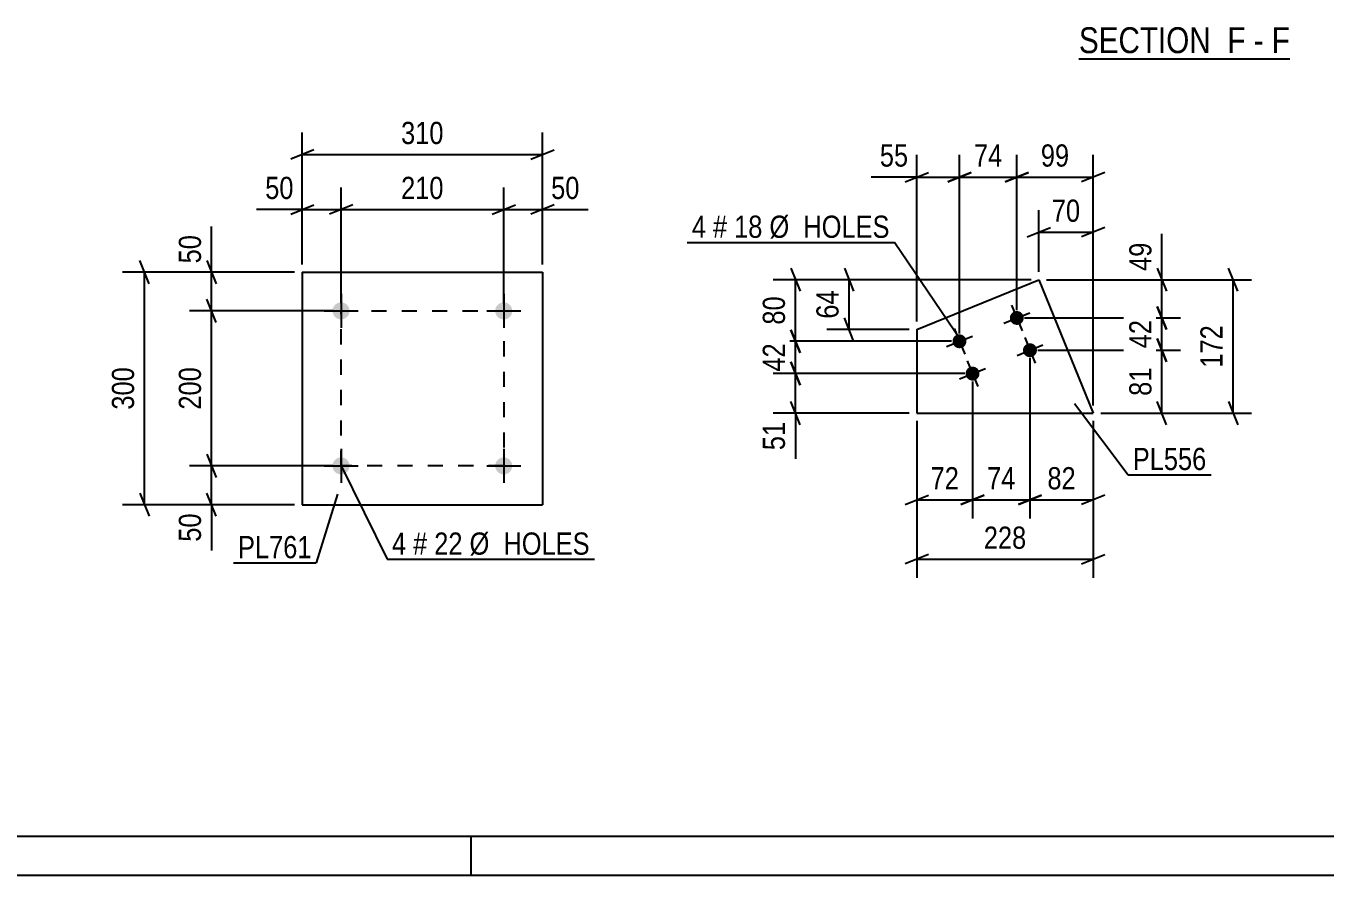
# Model space of a CAD drawing. Header units: millimetres. Extents: x 0 to 841, y 0 to 594.
# Drawn here: x 153.5 to 321.2, y 0 to 109.5 of the extents above; entities that cross this region are included whole.
import ezdxf

# ---------------------------------------------------------------- set-up
doc = ezdxf.new("R2010")
doc.units = ezdxf.units.MM
doc.linetypes.add('DXK_LINE_DOT2', pattern=[3.9198, 1.9599, -1.9599])
doc.styles.add('Arial Narrow', font='ARIALN.TTF', dxfattribs={"height": 0.2})

# ---------------------------------------------------------------- blocks, each defined once
blk = doc.blocks.new('Unknown-317311686-50 - 5611')
at = {"color": 6, "linetype": 'Continuous'}
blk.add_line((289.46, 105.29), (316.68, 105.29), dxfattribs=at)
at = {"color": 0, "linetype": 'Continuous'}
for points in [[(307.57, 106.04), (307.57, 109.54), (289.46, 109.54), (289.46, 106.04)], [(310.96, 106.04), (310.96, 109.54), (308.62, 109.54), (308.62, 106.04)], [(313.29, 106.04), (313.29, 109.54), (312.01, 109.54), (312.01, 106.04)], [(316.68, 106.04), (316.68, 109.54), (314.34, 109.54), (314.34, 106.04)]]:
    blk.add_wipeout(points, dxfattribs=at)
at = {"color": 7, "linetype": 'Continuous', "style": 'Arial Narrow'}
for s, p in [('SECTION ', (289.46, 106.04)), ('F', (308.62, 106.04)), ('F', (314.34, 106.04)), ('-', (312.01, 106.04))]:
    blk.add_text(s, height=3.34, dxfattribs=at).set_placement(p)
blk = doc.blocks.new('Unknown-317311686-1113')
at = {"color": 5, "linetype": 'Continuous'}
for p, q in [((5, 5), (836, 5)), ((211, 0), (211, 5)), ((0, 0), (841, 0))]:
    blk.add_line(p, q, dxfattribs=at)
blk = doc.blocks.new('Bolt-317311686-1236 - 1200')
at = {"linetype": 'Continuous'}
for points in [[(282.27, 72.21, -1), (280.61, 71.53, -1)], [(274.86, 69.2, -1), (273.2, 68.52, -1)], [(283.97, 68.05, -1), (282.3, 67.37, -1)], [(276.56, 65.03, -1), (274.89, 64.35, -1)]]:
    blk.add_hatch(color=1, dxfattribs=at).paths.add_polyline_path(points)
at = {"color": 1, "linetype": 'Continuous'}
for p, q in [((279.77, 71.2), (283.11, 72.55)), ((280.76, 73.54), (282.12, 70.21)), ((273.35, 70.52), (274.71, 67.19)), ((272.36, 68.18), (275.7, 69.54)), ((282.46, 69.37), (283.81, 66.04)), ((281.47, 67.03), (284.8, 68.39)), ((275.05, 66.36), (276.41, 63.02)), ((274.06, 64.01), (277.39, 65.37))]:
    blk.add_line(p, q, dxfattribs=at)
blk = doc.blocks.new('Part-317311686-1251 - 1200')
at = {"color": 2, "linetype": 'Continuous'}
for p, q in [((268.54, 70.4), (284.29, 76.81)), ((284.29, 76.81), (291.3, 59.59)), ((268.54, 70.4), (268.54, 59.59)), ((268.54, 59.59), (291.3, 59.59))]:
    blk.add_line(p, q, dxfattribs=at)
blk = doc.blocks.new('Bolt-317311686-6936 - 6897')
at = {"linetype": 'Continuous'}
for points in [[(195.31, 52.78, -1), (193.11, 52.78, -1)], [(216.31, 52.78, -1), (214.11, 52.78, -1)]]:
    blk.add_hatch(color=1, dxfattribs=at).paths.add_polyline_path(points)
at = {"color": 1, "linetype": 'Continuous'}
for p, q in [((194.21, 54.98), (194.21, 50.58)), ((215.21, 54.98), (215.21, 50.58)), ((192.01, 52.78), (196.41, 52.78)), ((213.01, 52.78), (217.41, 52.78))]:
    blk.add_line(p, q, dxfattribs=at)
blk = doc.blocks.new('Part-317311686-6903 - 6897')
at = {"color": 2, "linetype": 'Continuous'}
for p, q in [((189.21, 77.78), (189.21, 47.78)), ((189.21, 77.78), (220.21, 77.78)), ((220.21, 77.78), (220.21, 47.78)), ((189.21, 47.78), (220.21, 47.78))]:
    blk.add_line(p, q, dxfattribs=at)
blk = doc.blocks.new('Bolt-317311686-6941 - 6897')
at = {"linetype": 'Continuous'}
for points in [[(195.31, 72.78, -1), (193.11, 72.78, -1)], [(216.31, 72.78, -1), (214.11, 72.78, -1)]]:
    blk.add_hatch(color=1, dxfattribs=at).paths.add_polyline_path(points)
at = {"color": 1, "linetype": 'Continuous'}
for p, q in [((194.21, 74.98), (194.21, 70.58)), ((215.21, 74.98), (215.21, 70.58)), ((192.01, 72.78), (196.41, 72.78)), ((213.01, 72.78), (217.41, 72.78))]:
    blk.add_line(p, q, dxfattribs=at)
blk = doc.blocks.new('Rectangle-317311686-7050 - 6897')
at = {"color": 1, "linetype": 'DXK_LINE_DOT2'}
blk.add_lwpolyline([(194.21, 72.78), (215.21, 72.78), (215.21, 52.78), (194.21, 52.78), (194.21, 72.78)], close=True, dxfattribs=at)
blk = doc.blocks.new('StraightDimension-317311686-1374 - 1200')
at = {"color": 7, "linetype": 'Continuous'}
for p, q in [((309.95, 75.31), (308.75, 78.31)), ((285.29, 76.81), (311.75, 76.81)), ((309.35, 59.59), (309.35, 76.81)), ((308.75, 61.09), (309.95, 58.09)), ((292.3, 59.59), (311.75, 59.59))]:
    blk.add_line(p, q, dxfattribs=at)
at = {"color": 0}
blk.add_wipeout([(308.6, 71.54), (304.4, 71.54), (304.4, 64.86), (308.6, 64.86)], dxfattribs=at)
at = {"color": 3, "style": 'Arial Narrow'}
blk.add_text('172', height=2.863, rotation=90.0002, dxfattribs=at).set_placement((308, 65.46))
blk = doc.blocks.new('StraightDimension-317311686-1253 - 1200')
at = {"color": 7, "linetype": 'Continuous'}
for p, q in [((299.57, 78.31), (300.77, 75.31)), ((285.29, 76.81), (302.57, 76.81)), ((300.17, 71.87), (300.17, 76.81)), ((300.77, 70.37), (299.57, 73.37)), ((282.44, 71.87), (302.57, 71.87))]:
    blk.add_line(p, q, dxfattribs=at)
at = {"color": 0}
blk.add_wipeout([(299.42, 82.19), (295.22, 82.19), (295.22, 77.34), (299.42, 77.34)], dxfattribs=at)
at = {"color": 7, "linetype": 'Continuous'}
blk.add_line((300.17, 76.81), (300.17, 82.72), dxfattribs=at)
blk.add_line((300.17, 76.81), (300.17, 82.72), dxfattribs=at)
at = {"color": 3, "style": 'Arial Narrow'}
blk.add_text('49', height=2.863, rotation=90.0002, dxfattribs=at).set_placement((298.82, 77.94))
blk = doc.blocks.new('StraightDimension-317311686-1282 - 1200')
at = {"color": 7, "linetype": 'Continuous'}
for p, q in [((299.57, 69.21), (300.77, 66.21)), ((284.14, 67.71), (302.57, 67.71)), ((300.17, 59.59), (300.17, 67.71)), ((300.77, 58.09), (299.57, 61.09)), ((292.3, 59.59), (302.57, 59.59))]:
    blk.add_line(p, q, dxfattribs=at)
at = {"color": 0}
blk.add_wipeout([(299.42, 66.08), (295.22, 66.08), (295.22, 61.22), (299.42, 61.22)], dxfattribs=at)
at = {"color": 3, "style": 'Arial Narrow'}
blk.add_text('81', height=2.863, rotation=90.0002, dxfattribs=at).set_placement((298.82, 61.82))
blk = doc.blocks.new('StraightDimension-317311686-1273 - 1200')
at = {"color": 7, "linetype": 'Continuous'}
for p, q in [((299.57, 73.37), (300.77, 70.37)), ((282.44, 71.87), (302.57, 71.87)), ((300.17, 67.71), (300.17, 71.87)), ((300.77, 66.21), (299.57, 69.21)), ((284.14, 67.71), (302.57, 67.71))]:
    blk.add_line(p, q, dxfattribs=at)
at = {"color": 0}
blk.add_wipeout([(299.42, 72.22), (295.22, 72.22), (295.22, 67.36), (299.42, 67.36)], dxfattribs=at)
at = {"color": 3, "style": 'Arial Narrow'}
blk.add_text('42', height=2.863, rotation=90.0002, dxfattribs=at).set_placement((298.82, 67.96))
blk = doc.blocks.new('StraightDimension-317311686-1289 - 1200')
at = {"color": 7, "linetype": 'Continuous'}
for p, q in [((281.44, 72.87), (281.44, 92.9)), ((291.3, 60.59), (291.3, 92.9)), ((279.94, 89.45), (282.94, 90.65)), ((292.8, 90.65), (289.8, 89.45)), ((281.44, 90.05), (291.3, 90.05))]:
    blk.add_line(p, q, dxfattribs=at)
at = {"color": 0}
blk.add_wipeout([(288.8, 90.8), (288.8, 95), (283.94, 95), (283.94, 90.8)], dxfattribs=at)
at = {"color": 3, "style": 'Arial Narrow'}
blk.add_text('99', height=2.863, dxfattribs=at).set_placement((284.54, 91.4))
blk = doc.blocks.new('StraightDimension-317311686-1298 - 1200')
at = {"color": 7, "linetype": 'Continuous'}
for p, q in [((274.03, 69.86), (274.03, 92.9)), ((281.44, 72.87), (281.44, 92.9)), ((272.53, 89.45), (275.53, 90.65)), ((282.94, 90.65), (279.94, 89.45)), ((274.03, 90.05), (281.44, 90.05))]:
    blk.add_line(p, q, dxfattribs=at)
at = {"color": 0}
blk.add_wipeout([(280.16, 90.8), (280.16, 95), (275.31, 95), (275.31, 90.8)], dxfattribs=at)
at = {"color": 3, "style": 'Arial Narrow'}
blk.add_text('74', height=2.863, dxfattribs=at).set_placement((275.91, 91.4))
blk = doc.blocks.new('StraightDimension-317311686-1309 - 1200')
at = {"color": 7, "linetype": 'Continuous'}
for p, q in [((268.54, 71.4), (268.54, 92.9)), ((274.03, 69.86), (274.03, 92.9)), ((267.04, 89.45), (270.04, 90.65)), ((275.53, 90.65), (272.53, 89.45)), ((268.54, 90.05), (274.03, 90.05))]:
    blk.add_line(p, q, dxfattribs=at)
at = {"color": 0}
blk.add_wipeout([(268.02, 90.8), (268.02, 95), (263.16, 95), (263.16, 90.8)], dxfattribs=at)
at = {"color": 7, "linetype": 'Continuous'}
blk.add_line((268.54, 90.05), (262.64, 90.05), dxfattribs=at)
blk.add_line((268.54, 90.05), (262.64, 90.05), dxfattribs=at)
at = {"color": 3, "style": 'Arial Narrow'}
blk.add_text('55', height=2.863, dxfattribs=at).set_placement((263.76, 91.4))
blk = doc.blocks.new('StraightDimension-317311686-1321 - 1200')
at = {"color": 7, "linetype": 'Continuous'}
for p, q in [((275.73, 63.69), (275.73, 46.01)), ((268.54, 58.59), (268.54, 46.01)), ((267.04, 47.81), (270.04, 49.01)), ((277.23, 49.01), (274.23, 47.81)), ((268.54, 48.41), (275.73, 48.41))]:
    blk.add_line(p, q, dxfattribs=at)
at = {"color": 0}
blk.add_wipeout([(274.56, 49.16), (274.56, 53.36), (269.71, 53.36), (269.71, 49.16)], dxfattribs=at)
at = {"color": 3, "style": 'Arial Narrow'}
blk.add_text('72', height=2.863, dxfattribs=at).set_placement((270.31, 49.76))
blk = doc.blocks.new('StraightDimension-317311686-1327 - 1200')
at = {"color": 7, "linetype": 'Continuous'}
for p, q in [((283.14, 66.71), (283.14, 46.01)), ((275.73, 63.69), (275.73, 46.01)), ((274.23, 47.81), (277.23, 49.01)), ((284.64, 49.01), (281.64, 47.81)), ((275.73, 48.41), (283.14, 48.41))]:
    blk.add_line(p, q, dxfattribs=at)
at = {"color": 0}
blk.add_wipeout([(281.86, 49.16), (281.86, 53.36), (277, 53.36), (277, 49.16)], dxfattribs=at)
at = {"color": 3, "style": 'Arial Narrow'}
blk.add_text('74', height=2.863, dxfattribs=at).set_placement((277.6, 49.76))
blk = doc.blocks.new('StraightDimension-317311686-1335 - 1200')
at = {"color": 7, "linetype": 'Continuous'}
for p, q in [((283.14, 66.71), (283.14, 46.01)), ((291.3, 58.59), (291.3, 46.01)), ((281.64, 47.81), (284.64, 49.01)), ((292.8, 49.01), (289.8, 47.81)), ((283.14, 48.41), (291.3, 48.41))]:
    blk.add_line(p, q, dxfattribs=at)
at = {"color": 0}
blk.add_wipeout([(289.65, 49.16), (289.65, 53.36), (284.79, 53.36), (284.79, 49.16)], dxfattribs=at)
at = {"color": 3, "style": 'Arial Narrow'}
blk.add_text('82', height=2.863, dxfattribs=at).set_placement((285.39, 49.76))
blk = doc.blocks.new('StraightDimension-317311686-1342 - 1200')
at = {"color": 7, "linetype": 'Continuous'}
for p, q in [((259.18, 78.31), (260.38, 75.31)), ((283.29, 76.81), (256.93, 76.81)), ((259.78, 70.4), (259.78, 76.81)), ((260.38, 68.9), (259.18, 71.9)), ((267.54, 70.4), (256.93, 70.4))]:
    blk.add_line(p, q, dxfattribs=at)
at = {"color": 0}
blk.add_wipeout([(259.03, 76.04), (254.83, 76.04), (254.83, 71.18), (259.03, 71.18)], dxfattribs=at)
at = {"color": 3, "style": 'Arial Narrow'}
blk.add_text('64', height=2.863, rotation=90.0002, dxfattribs=at).set_placement((258.43, 71.78))
blk = doc.blocks.new('StraightDimension-317311686-1351 - 1200')
at = {"color": 7, "linetype": 'Continuous'}
for p, q in [((252.26, 78.31), (253.46, 75.31)), ((283.29, 76.81), (250.01, 76.81)), ((252.86, 68.86), (252.86, 76.81)), ((273.03, 68.86), (250.01, 68.86)), ((253.46, 67.36), (252.26, 70.36))]:
    blk.add_line(p, q, dxfattribs=at)
at = {"color": 0}
blk.add_wipeout([(252.11, 75.26), (247.91, 75.26), (247.91, 70.41), (252.11, 70.41)], dxfattribs=at)
at = {"color": 3, "style": 'Arial Narrow'}
blk.add_text('80', height=2.863, rotation=90.0002, dxfattribs=at).set_placement((251.51, 71.01))
blk = doc.blocks.new('StraightDimension-317311686-1359 - 1200')
at = {"color": 7, "linetype": 'Continuous'}
for p, q in [((273.03, 68.86), (250.01, 68.86)), ((252.26, 70.36), (253.46, 67.36)), ((252.86, 64.69), (252.86, 68.86)), ((253.46, 63.19), (252.26, 66.19)), ((274.73, 64.69), (250.01, 64.69))]:
    blk.add_line(p, q, dxfattribs=at)
at = {"color": 0}
blk.add_wipeout([(252.11, 69.2), (247.91, 69.2), (247.91, 64.35), (252.11, 64.35)], dxfattribs=at)
at = {"color": 3, "style": 'Arial Narrow'}
blk.add_text('42', height=2.863, rotation=90.0002, dxfattribs=at).set_placement((251.51, 64.95))
blk = doc.blocks.new('StraightDimension-317311686-1367 - 1200')
at = {"color": 7, "linetype": 'Continuous'}
for p, q in [((252.26, 66.19), (253.46, 63.19)), ((274.73, 64.69), (250.01, 64.69)), ((252.86, 59.59), (252.86, 64.69)), ((253.46, 58.09), (252.26, 61.09)), ((267.54, 59.59), (250.01, 59.59))]:
    blk.add_line(p, q, dxfattribs=at)
at = {"color": 0}
blk.add_wipeout([(252.11, 59.07), (247.91, 59.07), (247.91, 54.21), (252.11, 54.21)], dxfattribs=at)
at = {"color": 7, "linetype": 'Continuous'}
blk.add_line((252.86, 59.59), (252.86, 53.68), dxfattribs=at)
blk.add_line((252.86, 59.59), (252.86, 53.68), dxfattribs=at)
at = {"color": 3, "style": 'Arial Narrow'}
blk.add_text('51', height=2.863, rotation=90.0002, dxfattribs=at).set_placement((251.51, 54.81))
blk = doc.blocks.new('StraightDimension-317311686-1381 - 1200')
at = {"color": 7, "linetype": 'Continuous'}
for p, q in [((268.54, 58.59), (268.54, 38.34)), ((291.3, 58.59), (291.3, 38.34)), ((270.04, 41.34), (267.04, 40.14)), ((268.54, 40.74), (291.3, 40.74)), ((289.8, 40.14), (292.8, 41.34))]:
    blk.add_line(p, q, dxfattribs=at)
at = {"color": 0}
blk.add_wipeout([(283.26, 41.49), (283.26, 45.69), (276.58, 45.69), (276.58, 41.49)], dxfattribs=at)
at = {"color": 3, "style": 'Arial Narrow'}
blk.add_text('228', height=2.863, dxfattribs=at).set_placement((277.18, 42.09))
blk = doc.blocks.new('StraightDimension-317311686-1386 - 1200')
at = {"color": 7, "linetype": 'Continuous'}
for p, q in [((284.29, 77.81), (284.29, 85.78)), ((291.3, 60.59), (291.3, 85.78)), ((282.79, 82.33), (285.79, 83.53)), ((284.29, 82.93), (291.3, 82.93)), ((292.8, 83.53), (289.8, 82.33))]:
    blk.add_line(p, q, dxfattribs=at)
at = {"color": 0}
blk.add_wipeout([(290.22, 83.68), (290.22, 87.88), (285.36, 87.88), (285.36, 83.68)], dxfattribs=at)
at = {"color": 3, "style": 'Arial Narrow'}
blk.add_text('70', height=2.863, dxfattribs=at).set_placement((285.96, 84.28))
blk = doc.blocks.new('StraightDimension-317311686-6956 - 6897')
at = {"color": 7, "linetype": 'Continuous'}
for p, q in [((178.08, 71.28), (176.88, 74.28)), ((193.21, 72.78), (174.63, 72.78)), ((177.48, 52.78), (177.48, 72.78)), ((176.88, 54.28), (178.08, 51.28)), ((193.21, 52.78), (174.63, 52.78))]:
    blk.add_line(p, q, dxfattribs=at)
at = {"color": 0}
blk.add_wipeout([(176.73, 66.13), (172.53, 66.13), (172.53, 59.44), (176.73, 59.44)], dxfattribs=at)
at = {"color": 3, "style": 'Arial Narrow'}
blk.add_text('200', height=2.863, rotation=90.0002, dxfattribs=at).set_placement((176.13, 60.04))
blk = doc.blocks.new('StraightDimension-317311686-6986 - 6897')
at = {"color": 7, "linetype": 'Continuous'}
for p, q in [((169.44, 76.28), (168.24, 79.28)), ((188.21, 77.78), (165.99, 77.78)), ((168.84, 47.78), (168.84, 77.78)), ((168.24, 49.28), (169.44, 46.28)), ((188.21, 47.78), (165.99, 47.78))]:
    blk.add_line(p, q, dxfattribs=at)
at = {"color": 0}
blk.add_wipeout([(168.09, 66.12), (163.89, 66.12), (163.89, 59.44), (168.09, 59.44)], dxfattribs=at)
at = {"color": 3, "style": 'Arial Narrow'}
blk.add_text('300', height=2.863, rotation=90.0002, dxfattribs=at).set_placement((167.49, 60.04))
blk = doc.blocks.new('StraightDimension-317311686-6943 - 6897')
at = {"color": 7, "linetype": 'Continuous'}
for p, q in [((176.88, 79.28), (178.08, 76.28)), ((188.21, 77.78), (174.63, 77.78)), ((177.48, 72.78), (177.48, 77.78)), ((178.08, 71.28), (176.88, 74.28)), ((193.21, 72.78), (174.63, 72.78))]:
    blk.add_line(p, q, dxfattribs=at)
at = {"color": 0}
blk.add_wipeout([(176.73, 83.16), (172.53, 83.16), (172.53, 78.31), (176.73, 78.31)], dxfattribs=at)
at = {"color": 7, "linetype": 'Continuous'}
blk.add_line((177.48, 77.78), (177.48, 83.69), dxfattribs=at)
blk.add_line((177.48, 77.78), (177.48, 83.69), dxfattribs=at)
at = {"color": 3, "style": 'Arial Narrow'}
blk.add_text('50', height=2.863, rotation=90.0002, dxfattribs=at).set_placement((176.13, 78.91))
blk = doc.blocks.new('StraightDimension-317311686-6972 - 6897')
at = {"color": 7, "linetype": 'Continuous'}
for p, q in [((176.88, 54.28), (178.08, 51.28)), ((193.21, 52.78), (174.63, 52.78)), ((177.48, 47.78), (177.48, 52.78)), ((178.08, 46.28), (176.88, 49.28)), ((188.21, 47.78), (174.63, 47.78))]:
    blk.add_line(p, q, dxfattribs=at)
at = {"color": 0}
blk.add_wipeout([(176.73, 47.26), (172.53, 47.26), (172.53, 42.4), (176.73, 42.4)], dxfattribs=at)
at = {"color": 7, "linetype": 'Continuous'}
blk.add_line((177.48, 47.78), (177.48, 41.88), dxfattribs=at)
blk.add_line((177.48, 47.78), (177.48, 41.88), dxfattribs=at)
at = {"color": 3, "style": 'Arial Narrow'}
blk.add_text('50', height=2.863, rotation=90.0002, dxfattribs=at).set_placement((176.13, 43))
blk = doc.blocks.new('StraightDimension-317311686-6997 - 6897')
at = {"color": 7, "linetype": 'Continuous'}
for p, q in [((215.21, 73.78), (215.21, 88.72)), ((220.21, 78.78), (220.21, 88.72)), ((213.71, 85.27), (216.71, 86.47)), ((215.21, 85.87), (220.21, 85.87)), ((221.71, 86.47), (218.71, 85.27))]:
    blk.add_line(p, q, dxfattribs=at)
at = {"color": 0}
blk.add_wipeout([(225.59, 86.62), (225.59, 90.82), (220.73, 90.82), (220.73, 86.62)], dxfattribs=at)
at = {"color": 7, "linetype": 'Continuous'}
blk.add_line((220.21, 85.87), (226.11, 85.87), dxfattribs=at)
blk.add_line((220.21, 85.87), (226.11, 85.87), dxfattribs=at)
at = {"color": 3, "style": 'Arial Narrow'}
blk.add_text('50', height=2.863, dxfattribs=at).set_placement((221.33, 87.22))
blk = doc.blocks.new('StraightDimension-317311686-7010 - 6897')
at = {"color": 7, "linetype": 'Continuous'}
for p, q in [((194.21, 73.78), (194.21, 88.72)), ((215.21, 73.78), (215.21, 88.72)), ((195.71, 86.47), (192.71, 85.27)), ((194.21, 85.87), (215.21, 85.87)), ((213.71, 85.27), (216.71, 86.47))]:
    blk.add_line(p, q, dxfattribs=at)
at = {"color": 0}
blk.add_wipeout([(208.05, 86.62), (208.05, 90.82), (201.36, 90.82), (201.36, 86.62)], dxfattribs=at)
at = {"color": 3, "style": 'Arial Narrow'}
blk.add_text('210', height=2.863, dxfattribs=at).set_placement((201.96, 87.22))
blk = doc.blocks.new('StraightDimension-317311686-7026 - 6897')
at = {"color": 7, "linetype": 'Continuous'}
for p, q in [((189.21, 78.78), (189.21, 88.72)), ((194.21, 73.78), (194.21, 88.72)), ((187.71, 85.27), (190.71, 86.47)), ((189.21, 85.87), (194.21, 85.87)), ((195.71, 86.47), (192.71, 85.27))]:
    blk.add_line(p, q, dxfattribs=at)
at = {"color": 0}
blk.add_wipeout([(188.68, 86.62), (188.68, 90.82), (183.82, 90.82), (183.82, 86.62)], dxfattribs=at)
at = {"color": 7, "linetype": 'Continuous'}
blk.add_line((189.21, 85.87), (183.3, 85.87), dxfattribs=at)
blk.add_line((189.21, 85.87), (183.3, 85.87), dxfattribs=at)
at = {"color": 3, "style": 'Arial Narrow'}
blk.add_text('50', height=2.863, dxfattribs=at).set_placement((184.42, 87.22))
blk = doc.blocks.new('StraightDimension-317311686-7040 - 6897')
at = {"color": 7, "linetype": 'Continuous'}
for p, q in [((189.21, 78.78), (189.21, 95.81)), ((220.21, 78.78), (220.21, 95.81)), ((190.71, 93.56), (187.71, 92.36)), ((189.21, 92.96), (220.21, 92.96)), ((218.71, 92.36), (221.71, 93.56))]:
    blk.add_line(p, q, dxfattribs=at)
at = {"color": 0}
blk.add_wipeout([(208.05, 93.71), (208.05, 97.91), (201.36, 97.91), (201.36, 93.71)], dxfattribs=at)
at = {"color": 3, "style": 'Arial Narrow'}
blk.add_text('310', height=2.863, dxfattribs=at).set_placement((201.96, 94.31))
blk = doc.blocks.new('Mark-317311686-1247 - 1200')
at = {"color": 0}
blk.add_wipeout([(305.91, 52.25), (305.91, 55.25), (296.41, 55.25), (296.41, 52.25)], dxfattribs=at)
blk.add_wipeout([(305.91, 52.25), (305.91, 55.25), (296.41, 55.25), (296.41, 52.25)], dxfattribs=at)
at = {"color": 30, "linetype": 'Continuous'}
for p, q in [((288.9, 60.84), (295.81, 51.65)), ((295.81, 51.65), (306.51, 51.65))]:
    blk.add_line(p, q, dxfattribs=at)
at = {"color": 3, "style": 'Arial Narrow'}
blk.add_text('PL556', height=2.863, dxfattribs=at).set_placement((296.41, 52.25))
blk = doc.blocks.new('Mark-317311686-1231 - 1200')
at = {"color": 0}
for points in [[(241.32, 82.21), (241.32, 85.21), (239.5, 85.21), (239.5, 82.21)], [(244.05, 82.21), (244.05, 85.21), (242.22, 85.21), (242.22, 82.21)], [(248.61, 82.21), (248.61, 85.21), (244.95, 85.21), (244.95, 82.21)], [(265.03, 82.21), (265.03, 85.21), (249.51, 85.21), (249.51, 82.21)]]:
    blk.add_wipeout(points, dxfattribs=at)
for points in [[(241.32, 82.21), (241.32, 85.21), (239.5, 85.21), (239.5, 82.21)], [(244.05, 82.21), (244.05, 85.21), (242.22, 85.21), (242.22, 82.21)], [(248.61, 82.21), (248.61, 85.21), (244.95, 85.21), (244.95, 82.21)], [(265.03, 82.21), (265.03, 85.21), (249.51, 85.21), (249.51, 82.21)]]:
    blk.add_wipeout(points, dxfattribs=at)
at = {"color": 7, "linetype": 'Continuous'}
for p in [(238.9, 81.61), (274.24, 68.9)]:
    blk.add_line(p, (265.63, 81.61), dxfattribs=at)
at = {"color": 3, "style": 'Arial Narrow'}
for s, height, p in [('4', 2.86, (239.5, 82.21)), ('#', 2.86, (242.22, 82.21)), ('18', 2.863, (244.95, 82.21)), ('Ø  HOLES', 2.863, (249.51, 82.21))]:
    blk.add_text(s, height=height, dxfattribs=at).set_placement(p)
blk = doc.blocks.new('Mark-317311686-6899 - 6897')
at = {"color": 0}
blk.add_wipeout([(190.41, 40.87), (190.41, 43.87), (180.91, 43.87), (180.91, 40.87)], dxfattribs=at)
blk.add_wipeout([(190.41, 40.87), (190.41, 43.87), (180.91, 43.87), (180.91, 40.87)], dxfattribs=at)
at = {"color": 30, "linetype": 'Continuous'}
for p in [(193.74, 49.14), (180.31, 40.27)]:
    blk.add_line(p, (191.01, 40.27), dxfattribs=at)
at = {"color": 3, "style": 'Arial Narrow'}
blk.add_text('PL761', height=2.863, dxfattribs=at).set_placement((180.91, 40.87))
blk = doc.blocks.new('MarkSet-317311686-7097 - 6897')
at = {"color": 0}
for points in [[(202.61, 41.33), (202.61, 44.33), (200.78, 44.33), (200.78, 41.33)], [(205.34, 41.33), (205.34, 44.33), (203.51, 44.33), (203.51, 41.33)], [(209.9, 41.33), (209.9, 44.33), (206.24, 44.33), (206.24, 41.33)], [(226.32, 41.33), (226.32, 44.33), (210.8, 44.33), (210.8, 41.33)]]:
    blk.add_wipeout(points, dxfattribs=at)
for points in [[(202.61, 41.33), (202.61, 44.33), (200.78, 44.33), (200.78, 41.33)], [(205.34, 41.33), (205.34, 44.33), (203.51, 44.33), (203.51, 41.33)], [(209.9, 41.33), (209.9, 44.33), (206.24, 44.33), (206.24, 41.33)], [(226.32, 41.33), (226.32, 44.33), (210.8, 44.33), (210.8, 41.33)]]:
    blk.add_wipeout(points, dxfattribs=at)
at = {"color": 7, "linetype": 'Continuous'}
for p, q in [((194.21, 52.78), (200.18, 40.73)), ((200.18, 40.73), (226.92, 40.73))]:
    blk.add_line(p, q, dxfattribs=at)
at = {"color": 3, "style": 'Arial Narrow'}
for s, height, p in [('4', 2.86, (200.78, 41.33)), ('#', 2.86, (203.51, 41.33)), ('22', 2.863, (206.24, 41.33)), ('Ø  HOLES', 2.863, (210.8, 41.33))]:
    blk.add_text(s, height=height, dxfattribs=at).set_placement(p)

msp = doc.modelspace()

# ---------------------------------------------------------------- block references
for name in ['Unknown-317311686-50 - 5611', 'Part-317311686-6903 - 6897', 'Part-317311686-1251 - 1200', 'Bolt-317311686-6941 - 6897', 'Rectangle-317311686-7050 - 6897', 'Bolt-317311686-1236 - 1200', 'Bolt-317311686-6936 - 6897']:
    msp.add_blockref(name, (0, 0))

# ---------------------------------------------------------------- next in the draw order: block references
msp.add_blockref('Unknown-317311686-1113', (0, 0))

# ---------------------------------------------------------------- next in the draw order: block references
for name in ['StraightDimension-317311686-6997 - 6897', 'StraightDimension-317311686-1374 - 1200', 'StraightDimension-317311686-6956 - 6897', 'StraightDimension-317311686-1321 - 1200']:
    msp.add_blockref(name, (0, 0))

# ---------------------------------------------------------------- next in the draw order: block references
for name in ['StraightDimension-317311686-1253 - 1200', 'StraightDimension-317311686-6986 - 6897', 'StraightDimension-317311686-1282 - 1200']:
    msp.add_blockref(name, (0, 0))

# ---------------------------------------------------------------- next in the draw order: block references
for name in ['StraightDimension-317311686-6943 - 6897', 'StraightDimension-317311686-1273 - 1200', 'StraightDimension-317311686-6972 - 6897']:
    msp.add_blockref(name, (0, 0))

# ---------------------------------------------------------------- next in the draw order: block references
for name in ['StraightDimension-317311686-1289 - 1200', 'StraightDimension-317311686-7010 - 6897', 'Mark-317311686-6899 - 6897']:
    msp.add_blockref(name, (0, 0))

# ---------------------------------------------------------------- next in the draw order: block references
for name in ['StraightDimension-317311686-1298 - 1200', 'StraightDimension-317311686-7026 - 6897', 'StraightDimension-317311686-1327 - 1200', 'MarkSet-317311686-7097 - 6897']:
    msp.add_blockref(name, (0, 0))

# ---------------------------------------------------------------- next in the draw order: block references
for name in ['StraightDimension-317311686-7040 - 6897', 'StraightDimension-317311686-1309 - 1200', 'StraightDimension-317311686-1335 - 1200']:
    msp.add_blockref(name, (0, 0))

# ---------------------------------------------------------------- next in the draw order: block references
msp.add_blockref('StraightDimension-317311686-1342 - 1200', (0, 0))

# ---------------------------------------------------------------- next in the draw order: block references
msp.add_blockref('StraightDimension-317311686-1351 - 1200', (0, 0))

# ---------------------------------------------------------------- next in the draw order: block references
for name in ['StraightDimension-317311686-1386 - 1200', 'StraightDimension-317311686-1359 - 1200']:
    msp.add_blockref(name, (0, 0))

# ---------------------------------------------------------------- next in the draw order: block references
for name in ['Mark-317311686-1231 - 1200', 'StraightDimension-317311686-1367 - 1200']:
    msp.add_blockref(name, (0, 0))

# ---------------------------------------------------------------- next in the draw order: block references
msp.add_blockref('StraightDimension-317311686-1381 - 1200', (0, 0))

# ---------------------------------------------------------------- next in the draw order: block references
msp.add_blockref('Mark-317311686-1247 - 1200', (0, 0))

doc.saveas('drawing.dxf')
